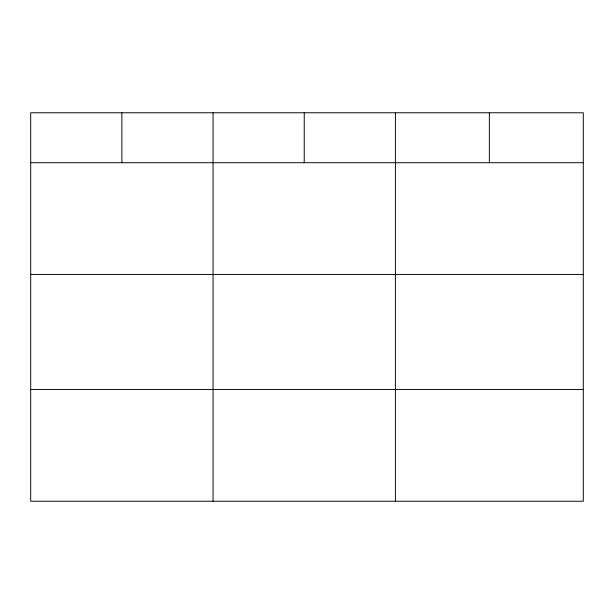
<?xml version="1.0" encoding="UTF-8"?>
<svg xmlns="http://www.w3.org/2000/svg" width="614" height="614" viewBox="0 0 614 614"><rect width="100%" height="100%" fill="white"/><g stroke="black" fill="none" stroke-linecap="round" stroke-linejoin="round"><path stroke-width="0.92" d="M583.3 274.427L583.3 112.769L30.7 112.769L30.7 501.231L583.3 501.231L583.3 274.427L30.7 274.427M30.7 162.718L583.3 162.718M30.7 389.522L583.3 389.522M489.358 112.769L489.358 162.718M395.416 112.769L395.416 501.231M304.237 112.769L304.237 162.718M213.058 112.769L213.058 501.231M121.879 112.769L121.879 162.718"/></g></svg>
